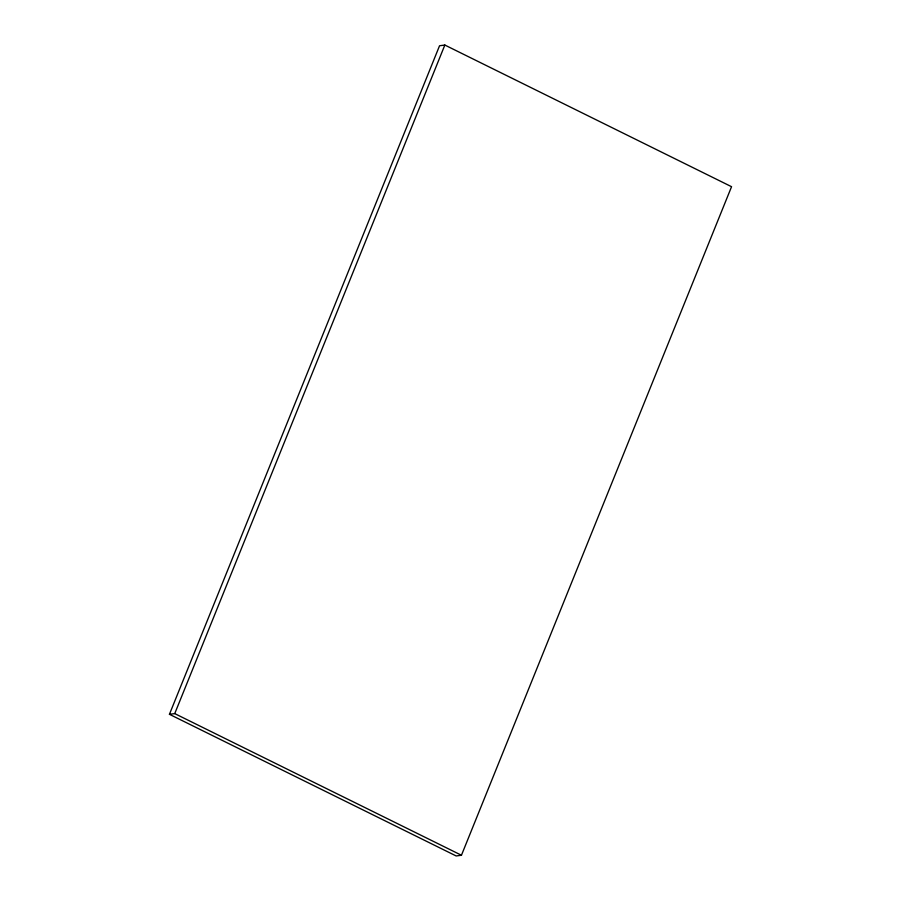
<?xml version="1.0" encoding="UTF-8"?>
<svg xmlns="http://www.w3.org/2000/svg" width="901" height="901" viewBox="0 0 901 901"><rect width="100%" height="100%" fill="white"/><g stroke="black" fill="none" stroke-linecap="round" stroke-linejoin="round"><path stroke-width="1.35" d="M169.444 714.302L439.553 45.748L444.846 45.05L731.556 186.698L461.447 855.252L456.154 855.95L169.444 714.302L174.738 713.603L461.447 855.252M174.738 713.603L444.846 45.05"/></g></svg>
